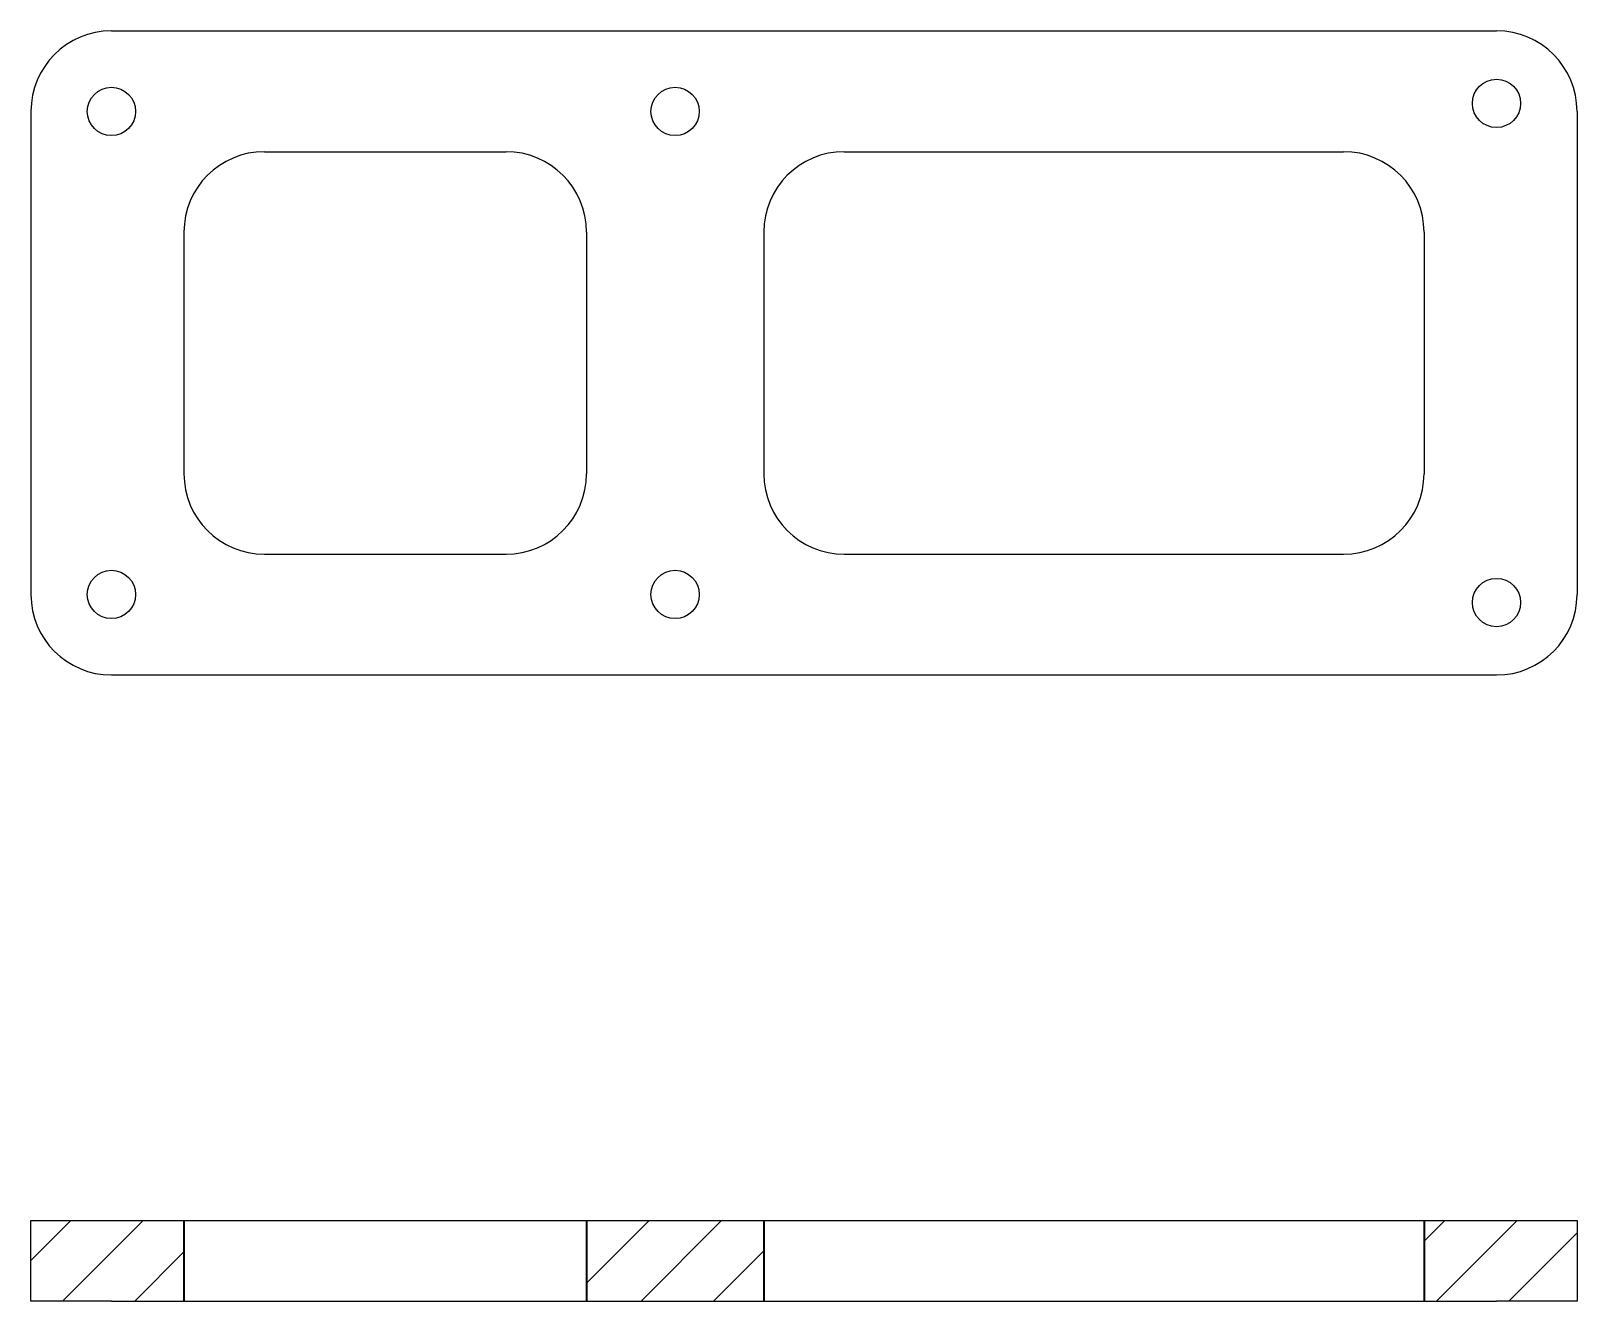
# Model space of a CAD drawing. Header units: millimetres. Extents: x 240.4 to 336.4, y 224.4 to 303.3.
import ezdxf

# ---------------------------------------------------------------- set-up
doc = ezdxf.new("R2010")
doc.units = ezdxf.units.MM
doc.layers.add('NetDam', color=7, linetype='Continuous', lineweight=35)
doc.layers.add('Netmanh', color=5, linetype='Continuous', lineweight=13)

msp = doc.modelspace()

# ---------------------------------------------------------------- hatches: boundary and pattern name
at = {"layer": 'Netmanh'}
h = msp.add_hatch(dxfattribs=at)
h.set_pattern_fill('ANSI31', color=256)
h.paths.add_polyline_path([(285.877, 229.378), (274.877, 229.378), (274.877, 224.378), (285.877, 224.378)])
h.paths.add_polyline_path([(336.377, 229.378), (331.377, 229.378), (326.877, 229.378), (326.877, 224.378), (331.377, 224.378), (336.377, 224.378)])
h.paths.add_polyline_path([(249.877, 229.378), (245.377, 229.378), (240.377, 229.378), (240.377, 224.378), (245.377, 224.378), (249.877, 224.378)])

# ---------------------------------------------------------------- linework, layer by layer
at = {"color": 7, "linetype": 'Continuous', "lineweight": 25}
for p, q in [((245.377, 303.263), (331.377, 303.263)), ((240.377, 298.263), (240.377, 268.263)), ((336.377, 298.263), (336.377, 268.263)), ((254.877, 295.763), (269.877, 295.763)), ((290.877, 295.763), (321.877, 295.763)), ((249.877, 290.763), (249.877, 275.763)), ((274.877, 290.763), (274.877, 275.763)), ((285.877, 290.763), (285.877, 275.763)), ((326.877, 290.763), (326.877, 275.763)), ((254.877, 270.763), (269.877, 270.763)), ((290.877, 270.763), (321.877, 270.763)), ((245.377, 263.263), (331.377, 263.263)), ((240.377, 224.378), (240.377, 229.378)), ((240.377, 229.378), (245.377, 229.378)), ((245.377, 229.378), (331.377, 229.378)), ((331.377, 229.378), (336.377, 229.378)), ((336.377, 229.378), (336.377, 224.378)), ((245.377, 224.378), (240.377, 224.378)), ((245.377, 224.378), (331.377, 224.378)), ((336.377, 224.378), (331.377, 224.378))]:
    msp.add_line(p, q, dxfattribs=at)
for centre in [(245.377, 298.263), (280.377, 298.263), (331.374, 298.763), (245.377, 268.263), (280.377, 268.263), (331.374, 267.763)]:
    msp.add_circle(centre, 1.5, dxfattribs=at)
for centre, start, end in [((245.377, 298.263), 90, 180), ((331.377, 298.263), 0, 90), ((254.877, 290.763), 90, 180), ((269.877, 290.763), 0, 90), ((290.877, 290.763), 90, 180), ((321.877, 290.763), 0, 90), ((254.877, 275.763), 180, 270), ((269.877, 275.763), 270, 0), ((290.877, 275.763), 180, 270), ((321.877, 275.763), 270, 0), ((245.377, 268.263), 180, 270), ((331.377, 268.263), 270, 0)]:
    msp.add_arc(centre, 5, start, end, dxfattribs=at)
at = {"layer": 'NetDam'}
for p, q in [((249.877, 229.378), (249.877, 224.378)), ((274.877, 229.378), (274.877, 224.378)), ((285.877, 229.378), (285.877, 224.378)), ((326.877, 229.378), (326.877, 224.378))]:
    msp.add_line(p, q, dxfattribs=at)

doc.saveas('drawing.dxf')
